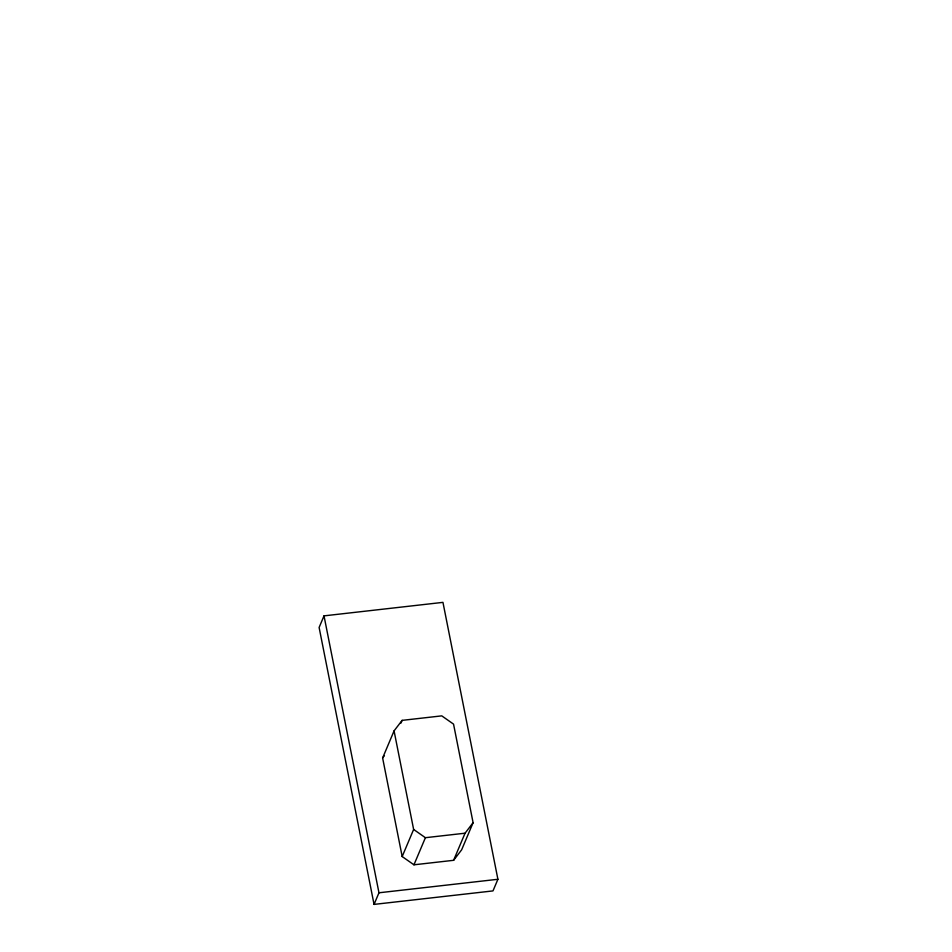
<?xml version="1.0" encoding="UTF-8"?>
<svg xmlns="http://www.w3.org/2000/svg" width="952" height="952" viewBox="0 0 952 952"><rect width="100%" height="100%" fill="white"/><g stroke="black" fill="none" stroke-linecap="round" stroke-linejoin="round"><path stroke-width="1.43" d="M324.013 615.861L319.11 627.475L374.053 904.4L492.993 890.905L497.908 879.279L442.954 602.366L324.013 615.861L378.967 892.786L374.053 904.4M382.621 757.982L394.068 730.874L402.125 720.366L441.764 715.868L453.545 724.127L473.096 822.695L461.649 849.803L453.604 860.311L413.953 864.809L402.184 856.55L382.621 757.982L384.406 755.65M400.982 723.08L402.125 720.366M402.184 856.55L413.632 829.442L394.068 730.874M413.953 864.809L425.401 837.701L465.052 833.202L473.096 822.695M453.604 860.311L465.052 833.202M378.967 892.786L497.908 879.279M413.632 829.442L425.401 837.701"/></g></svg>
